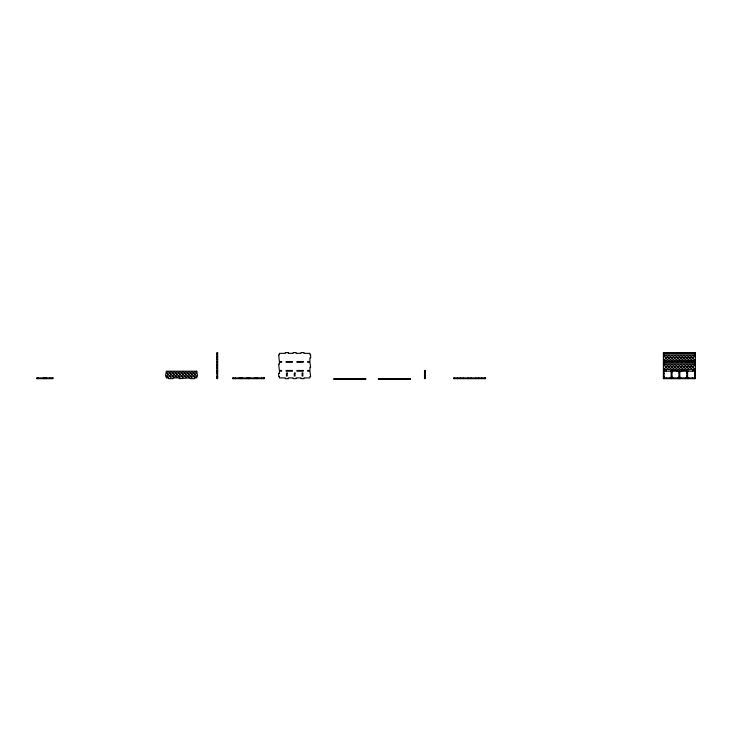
<?xml version="1.0" encoding="UTF-8"?>
<svg xmlns="http://www.w3.org/2000/svg" width="732" height="732" viewBox="0 0 732 732"><rect width="100%" height="100%" fill="white"/><g stroke="black" fill="none" stroke-linecap="round" stroke-linejoin="round"><path stroke-width="1.1" d="M216.882 353.346L217.633 353.346M663.402 353.346L695.4 353.346M216.882 354.837L217.633 354.837M663.402 354.837L695.4 354.837M216.882 356.694L217.633 356.694M663.402 356.694L664.144 356.694L664.144 352.604M695.4 356.694L694.659 356.694L694.659 352.604M216.882 357.811L217.633 357.811M216.882 359.302L217.633 359.302M216.882 359.677L217.633 359.677M663.402 359.677L664.144 359.677L664.144 365.625L663.402 365.625M695.4 359.677L694.659 359.677L694.659 365.625L695.4 365.625M216.882 361.535L217.633 361.535M664.144 361.535L694.659 361.535M216.882 362.276L217.633 362.276M663.402 362.276L695.4 362.276M664.144 363.767L694.659 363.767M216.882 364.143L217.633 364.143M663.402 364.143L664.144 364.143M694.659 364.143L695.4 364.143M216.882 365.625L217.633 365.625M216.882 367.116L217.633 367.116M216.882 368.608L217.633 368.608M663.402 368.608L664.144 368.608L664.144 378.654M695.4 368.608L694.659 368.608L694.659 378.654M216.882 370.465L217.633 370.465M664.144 370.465L666.376 370.465L666.376 371.206M694.659 370.465L692.426 370.465L692.426 371.206M216.882 371.206L217.633 371.206M424.514 371.206L425.255 371.206M663.402 371.206L695.4 371.206M216.882 371.957L217.633 371.957M424.514 371.957L425.255 371.957M671.217 371.957L671.958 371.957M679.031 371.957L679.772 371.957M686.845 371.957L687.586 371.957M424.514 373.073L425.255 373.073M671.217 373.073L671.958 373.073M679.031 373.073L679.772 373.073M686.845 373.073L687.586 373.073M216.882 373.439L217.633 373.439M663.402 373.439L664.144 373.439M694.659 373.439L695.4 373.439M424.514 376.047L425.255 376.047M671.217 376.047L671.958 376.047M679.031 376.047L679.772 376.047M686.845 376.047L687.586 376.047M216.882 376.422L217.633 376.422M663.402 376.422L664.144 376.422M694.659 376.422L695.4 376.422M424.514 377.163L425.255 377.163M671.217 377.163L671.958 377.163M679.031 377.163L679.772 377.163M686.845 377.163L687.586 377.163M216.882 377.904L217.633 377.904M424.514 377.904L425.255 377.904M663.402 377.904L695.4 377.904M692.426 361.535L692.426 362.276M692.426 377.904L692.426 378.654M691.676 352.604L691.676 353.346M691.676 361.535L691.676 362.276M688.702 352.604L688.702 353.346M688.702 377.904L688.702 378.654M687.961 361.535L687.961 362.276M687.961 371.206L687.961 370.465L681.629 370.465L681.629 371.206M687.586 370.465L687.586 378.654M686.845 370.465L686.845 378.654M686.094 361.535L686.094 362.276M685.728 352.604L685.728 353.346M685.728 377.904L685.728 378.654M681.629 361.535L681.629 362.276M680.888 352.604L680.888 353.346M680.888 377.904L680.888 378.654M679.772 370.465L679.772 378.654M679.397 377.904L679.397 378.654M679.031 370.465L679.031 378.654M677.914 352.604L677.914 353.346M677.914 377.904L677.914 378.654M677.164 361.535L677.164 362.276M677.164 371.206L677.164 370.465L670.841 370.465L670.841 371.206M673.074 352.604L673.074 353.346M673.074 377.904L673.074 378.654M672.699 361.535L672.699 362.276M671.958 370.465L671.958 378.654M671.217 370.465L671.217 378.654M670.841 361.535L670.841 362.276M670.1 352.604L670.1 353.346M670.1 377.904L670.1 378.654M667.117 352.604L667.117 353.346M667.117 361.535L667.117 362.276M666.376 361.535L666.376 362.276M666.376 377.904L666.376 378.654M484.794 377.904L484.794 378.654M481.821 377.904L481.821 378.654M478.838 377.904L478.838 378.654M475.864 377.904L475.864 378.654M471.024 377.904L471.024 378.654M468.05 377.904L468.05 378.654M463.21 377.904L463.21 378.654M460.236 377.904L460.236 378.654M457.262 377.904L457.262 378.654M454.279 377.904L454.279 378.654M409.627 378.654L409.627 379.396M407.404 378.654L407.404 379.396M406.653 378.654L406.653 379.396M402.939 378.654L402.939 379.396M401.072 378.654L401.072 379.396M396.607 378.654L396.607 379.396M392.142 378.654L392.142 379.396M387.676 378.654L387.676 379.396M385.819 378.654L385.819 379.396M382.095 378.654L382.095 379.396M381.354 378.654L381.354 379.396M379.121 378.654L379.121 379.396M364.984 378.654L364.984 379.396M362.752 378.654L362.752 379.396M358.287 378.654L358.287 379.396M357.911 378.654L357.911 379.396M357.17 378.654L357.17 379.396M351.955 378.654L351.955 379.396M350.097 378.654L350.097 379.396M349.356 378.654L349.356 379.396M347.49 378.654L347.49 379.396M342.283 378.654L342.283 379.396M341.542 378.654L341.542 379.396M341.167 378.654L341.167 379.396M336.702 378.654L336.702 379.396M334.469 378.654L334.469 379.396M263.767 377.904L263.767 378.654M261.534 377.904L261.534 378.654M257.82 377.904L257.82 378.654M256.703 377.904L256.703 378.654M255.953 377.904L255.953 378.654M254.837 377.904L254.837 378.654M250.005 377.904L250.005 378.654M248.889 377.904L248.889 378.654M248.514 377.904L248.514 378.654M248.139 377.904L248.139 378.654M247.023 377.904L247.023 378.654M242.191 377.904L242.191 378.654M241.075 377.904L241.075 378.654M240.325 377.904L240.325 378.654M239.208 377.904L239.208 378.654M235.494 377.904L235.494 378.654M233.261 377.904L233.261 378.654M52.228 377.904L52.228 378.654M49.996 377.904L49.996 378.654M46.272 377.904L46.272 378.654M45.155 377.904L45.155 378.654M44.414 377.904L44.414 378.654M43.298 377.904L43.298 378.654M38.457 377.904L38.457 378.654M37.341 377.904L37.341 378.654M217.633 352.604L216.882 352.604L216.882 378.654L217.633 378.654L217.633 352.604M288.326 352.604L285.352 352.604L285.352 353.346L279.395 353.346L279.395 354.837L278.654 354.837L279.395 361.535L281.628 361.535L281.628 362.276L279.395 362.276L279.395 364.143L278.654 364.143L279.395 370.465L281.628 370.465L281.628 371.206L279.395 371.206L279.395 373.439L278.654 373.439L278.654 376.422L279.395 376.422L279.395 377.904L285.352 377.904L285.352 378.654L288.326 378.654L288.326 377.904L293.166 377.904L293.166 378.654L296.14 378.654L296.14 377.904L300.98 377.904L300.98 378.654L303.954 378.654L303.954 377.904L309.911 377.904L309.911 376.422L310.652 376.422L309.911 371.206L307.678 371.206L307.678 370.465L309.911 370.465L309.911 367.116L310.652 367.116L309.911 362.276L307.678 362.276L307.678 361.535L309.911 361.535L309.911 357.811L310.652 357.811L310.652 354.837L309.911 354.837L309.911 353.346L303.954 353.346L303.954 352.604L300.98 352.604L300.98 353.346L296.14 353.346L296.14 352.604L293.166 352.604L293.166 353.346L288.326 353.346L288.326 352.604M695.4 352.604L663.402 352.604L663.402 378.654L695.4 378.654L695.4 352.604M292.425 361.535L286.093 361.535L286.093 362.276L292.425 362.276L292.425 361.535M303.213 361.535L296.89 361.535L296.89 362.276L303.213 362.276L303.213 361.535M292.425 370.465L286.093 370.465L286.093 371.206L292.425 371.206L292.425 370.465M303.213 370.465L296.89 370.465L296.89 371.206L303.213 371.206L303.213 370.465M425.255 370.465L424.514 370.465L424.514 378.654L425.255 378.654L425.255 370.465M196.798 371.206L166.283 371.206L165.542 376.047L166.283 376.047L166.283 377.904L168.516 377.904L168.516 378.654L172.981 378.654L172.981 377.904L179.303 377.904L179.303 378.654L190.1 377.904L190.1 378.654L194.566 378.654L194.566 377.904L196.798 377.904L196.798 376.047L197.539 376.047L196.798 371.206M287.209 373.073L286.468 373.073L286.468 376.047L287.209 376.047L287.209 373.073M295.023 373.073L294.282 373.073L294.282 376.047L295.023 376.047L295.023 373.073M302.838 373.073L302.096 373.073L302.096 376.047L302.838 376.047L302.838 373.073M52.969 377.904L36.6 377.904L36.6 378.654L52.969 378.654L52.969 377.904M264.517 377.904L232.511 377.904L232.511 378.654L264.517 378.654L264.517 377.904M485.536 377.904L453.538 377.904L453.538 378.654L485.536 378.654L485.536 377.904M365.726 378.654L333.728 378.654L333.728 379.396L365.726 379.396L365.726 378.654M410.377 378.654L378.38 378.654L378.38 379.396L410.377 379.396L410.377 378.654M182.469 374.034A1.116 1.116 0 0 0 184.144 373.073A1.116 1.116 0 0 0 182.469 372.103A1.116 1.116 0 0 0 182.469 374.034M179.496 374.034A1.116 1.116 0 0 0 181.17 373.073A1.116 1.116 0 0 0 179.496 372.103A1.116 1.116 0 0 0 179.496 374.034M185.443 374.034A1.116 1.116 0 0 0 187.118 373.073A1.116 1.116 0 0 0 185.443 372.103A1.116 1.116 0 0 0 185.443 374.034M188.426 374.034A1.116 1.116 0 0 0 190.1 373.073A1.116 1.116 0 0 0 188.426 372.103A1.116 1.116 0 0 0 188.426 374.034M191.4 374.034A1.116 1.116 0 0 0 193.074 373.073A1.116 1.116 0 0 0 191.4 372.103A1.116 1.116 0 0 0 191.4 374.034M194.373 374.034A1.116 1.116 0 0 0 196.048 373.073A1.116 1.116 0 0 0 194.373 372.103A1.116 1.116 0 0 0 194.373 374.034M173.539 374.034A1.116 1.116 0 0 0 175.213 373.073A1.116 1.116 0 0 0 173.539 372.103A1.116 1.116 0 0 0 173.539 374.034M167.582 374.034A1.116 1.116 0 0 0 169.257 373.073A1.116 1.116 0 0 0 167.582 372.103A1.116 1.116 0 0 0 167.582 374.034M170.565 374.034A1.116 1.116 0 0 0 172.24 373.073A1.116 1.116 0 0 0 170.565 372.103A1.116 1.116 0 0 0 170.565 374.034M176.513 374.034A1.116 1.116 0 0 0 178.187 373.073A1.116 1.116 0 0 0 176.513 372.103A1.116 1.116 0 0 0 176.513 374.034M167.582 377.017A1.116 1.116 0 0 0 169.257 376.047A1.116 1.116 0 0 0 167.582 375.077A1.116 1.116 0 0 0 167.582 377.017M185.443 377.017A1.116 1.116 0 0 0 187.118 376.047A1.116 1.116 0 0 0 185.443 375.077A1.116 1.116 0 0 0 185.443 377.017M182.469 377.017A1.116 1.116 0 0 0 184.144 376.047A1.116 1.116 0 0 0 182.469 375.077A1.116 1.116 0 0 0 182.469 377.017M188.426 377.017A1.116 1.116 0 0 0 190.1 376.047A1.116 1.116 0 0 0 188.426 375.077A1.116 1.116 0 0 0 188.426 377.017M191.4 377.017A1.116 1.116 0 0 0 193.074 376.047A1.116 1.116 0 0 0 191.4 375.077A1.116 1.116 0 0 0 191.4 377.017M194.373 377.017A1.116 1.116 0 0 0 196.048 376.047A1.116 1.116 0 0 0 194.373 375.077A1.116 1.116 0 0 0 194.373 377.017M173.539 377.017A1.116 1.116 0 0 0 175.213 376.047A1.116 1.116 0 0 0 173.539 375.077A1.116 1.116 0 0 0 173.539 377.017M176.513 377.017A1.116 1.116 0 0 0 178.187 376.047A1.116 1.116 0 0 0 176.513 375.077A1.116 1.116 0 0 0 176.513 377.017M170.565 377.017A1.116 1.116 0 0 0 172.24 376.047A1.116 1.116 0 0 0 170.565 375.077A1.116 1.116 0 0 0 170.565 377.017M179.496 377.017A1.116 1.116 0 0 0 181.17 376.047A1.116 1.116 0 0 0 179.496 375.077A1.116 1.116 0 0 0 179.496 377.017M674.373 369.568A1.116 1.116 0 0 0 676.048 368.608A1.116 1.116 0 0 0 674.373 367.638A1.116 1.116 0 0 0 674.373 369.568M677.356 369.568A1.116 1.116 0 0 0 679.031 368.608A1.116 1.116 0 0 0 677.356 367.638A1.116 1.116 0 0 0 677.356 369.568M671.4 369.568A1.116 1.116 0 0 0 673.074 368.608A1.116 1.116 0 0 0 671.4 367.638A1.116 1.116 0 0 0 671.4 369.568M680.33 369.568A1.116 1.116 0 0 0 682.004 368.608A1.116 1.116 0 0 0 680.33 367.638A1.116 1.116 0 0 0 680.33 369.568M668.188 369.395A1.116 1.116 0 0 0 670.064 368.891A1.116 1.116 0 0 0 668.691 367.528A1.116 1.116 0 0 0 668.188 369.395M665.443 369.568A1.116 1.116 0 0 0 667.117 368.608A1.116 1.116 0 0 0 665.443 367.638A1.116 1.116 0 0 0 665.443 369.568M683.304 366.595A1.116 1.116 0 0 0 684.978 365.625A1.116 1.116 0 0 0 683.304 364.664A1.116 1.116 0 0 0 683.304 366.595M680.33 366.595A1.116 1.116 0 0 0 682.004 365.625A1.116 1.116 0 0 0 680.33 364.664A1.116 1.116 0 0 0 680.33 366.595M686.287 366.595A1.116 1.116 0 0 0 687.961 365.625A1.116 1.116 0 0 0 686.287 364.664A1.116 1.116 0 0 0 686.287 366.595M689.032 366.421A1.116 1.116 0 0 0 690.898 365.918A1.116 1.116 0 0 0 689.526 364.545A1.116 1.116 0 0 0 689.032 366.421M692.005 366.421A1.116 1.116 0 0 0 693.872 365.918A1.116 1.116 0 0 0 692.509 364.545A1.116 1.116 0 0 0 692.005 366.421M671.4 366.595A1.116 1.116 0 0 0 673.074 365.625A1.116 1.116 0 0 0 671.4 364.664A1.116 1.116 0 0 0 671.4 366.595M665.443 366.595A1.116 1.116 0 0 0 667.117 365.625A1.116 1.116 0 0 0 665.443 364.664A1.116 1.116 0 0 0 665.443 366.595M668.188 366.421A1.116 1.116 0 0 0 670.064 365.918A1.116 1.116 0 0 0 668.691 364.545A1.116 1.116 0 0 0 668.188 366.421M674.373 366.595A1.116 1.116 0 0 0 676.048 365.625A1.116 1.116 0 0 0 674.373 364.664A1.116 1.116 0 0 0 674.373 366.595M677.356 366.595A1.116 1.116 0 0 0 679.031 365.625A1.116 1.116 0 0 0 677.356 364.664A1.116 1.116 0 0 0 677.356 366.595M683.304 369.568A1.116 1.116 0 0 0 684.978 368.608A1.116 1.116 0 0 0 683.304 367.638A1.116 1.116 0 0 0 683.304 369.568M686.287 369.568A1.116 1.116 0 0 0 687.961 368.608A1.116 1.116 0 0 0 686.287 367.638A1.116 1.116 0 0 0 686.287 369.568M689.26 369.568A1.116 1.116 0 0 0 690.935 368.608A1.116 1.116 0 0 0 689.26 367.638A1.116 1.116 0 0 0 689.26 369.568M692.234 369.568A1.116 1.116 0 0 0 693.909 368.608A1.116 1.116 0 0 0 692.234 367.638A1.116 1.116 0 0 0 692.234 369.568M692.005 360.464A1.116 1.116 0 0 0 693.872 359.961A1.116 1.116 0 0 0 692.509 358.598A1.116 1.116 0 0 0 692.005 360.464M665.443 360.638A1.116 1.116 0 0 0 667.117 359.677A1.116 1.116 0 0 0 665.443 358.707A1.116 1.116 0 0 0 665.443 360.638M671.4 360.638A1.116 1.116 0 0 0 673.074 359.677A1.116 1.116 0 0 0 671.4 358.707A1.116 1.116 0 0 0 671.4 360.638M668.188 357.49A1.116 1.116 0 0 0 670.064 356.987A1.116 1.116 0 0 0 668.691 355.624A1.116 1.116 0 0 0 668.188 357.49M680.33 357.664A1.116 1.116 0 0 0 682.004 356.694A1.116 1.116 0 0 0 680.33 355.734A1.116 1.116 0 0 0 680.33 357.664M677.356 357.664A1.116 1.116 0 0 0 679.031 356.694A1.116 1.116 0 0 0 677.356 355.734A1.116 1.116 0 0 0 677.356 357.664M689.032 360.464A1.116 1.116 0 0 0 690.898 359.961A1.116 1.116 0 0 0 689.526 358.598A1.116 1.116 0 0 0 689.032 360.464M692.234 357.664A1.116 1.116 0 0 0 693.909 356.694A1.116 1.116 0 0 0 692.234 355.734A1.116 1.116 0 0 0 692.234 357.664M689.26 357.664A1.116 1.116 0 0 0 690.935 356.694A1.116 1.116 0 0 0 689.26 355.734A1.116 1.116 0 0 0 689.26 357.664M686.287 357.664A1.116 1.116 0 0 0 687.961 356.694A1.116 1.116 0 0 0 686.287 355.734A1.116 1.116 0 0 0 686.287 357.664M683.304 357.664A1.116 1.116 0 0 0 684.978 356.694A1.116 1.116 0 0 0 683.304 355.734A1.116 1.116 0 0 0 683.304 357.664M674.373 357.664A1.116 1.116 0 0 0 676.048 356.694A1.116 1.116 0 0 0 674.373 355.734A1.116 1.116 0 0 0 674.373 357.664M665.443 357.664A1.116 1.116 0 0 0 667.117 356.694A1.116 1.116 0 0 0 665.443 355.734A1.116 1.116 0 0 0 665.443 357.664M671.171 357.49A1.116 1.116 0 0 0 673.037 356.987A1.116 1.116 0 0 0 671.665 355.624A1.116 1.116 0 0 0 671.171 357.49M677.356 360.638A1.116 1.116 0 0 0 679.031 359.677A1.116 1.116 0 0 0 677.356 358.707A1.116 1.116 0 0 0 677.356 360.638M668.426 360.638A1.116 1.116 0 0 0 670.1 359.677A1.116 1.116 0 0 0 668.426 358.707A1.116 1.116 0 0 0 668.426 360.638M680.101 360.464A1.116 1.116 0 0 0 681.968 359.961A1.116 1.116 0 0 0 680.595 358.598A1.116 1.116 0 0 0 680.101 360.464M674.373 360.638A1.116 1.116 0 0 0 676.048 359.677A1.116 1.116 0 0 0 674.373 358.707A1.116 1.116 0 0 0 674.373 360.638M683.304 360.638A1.116 1.116 0 0 0 684.978 359.677A1.116 1.116 0 0 0 683.304 358.707A1.116 1.116 0 0 0 683.304 360.638M686.287 360.638A1.116 1.116 0 0 0 687.961 359.677A1.116 1.116 0 0 0 686.287 358.707A1.116 1.116 0 0 0 686.287 360.638"/></g></svg>
